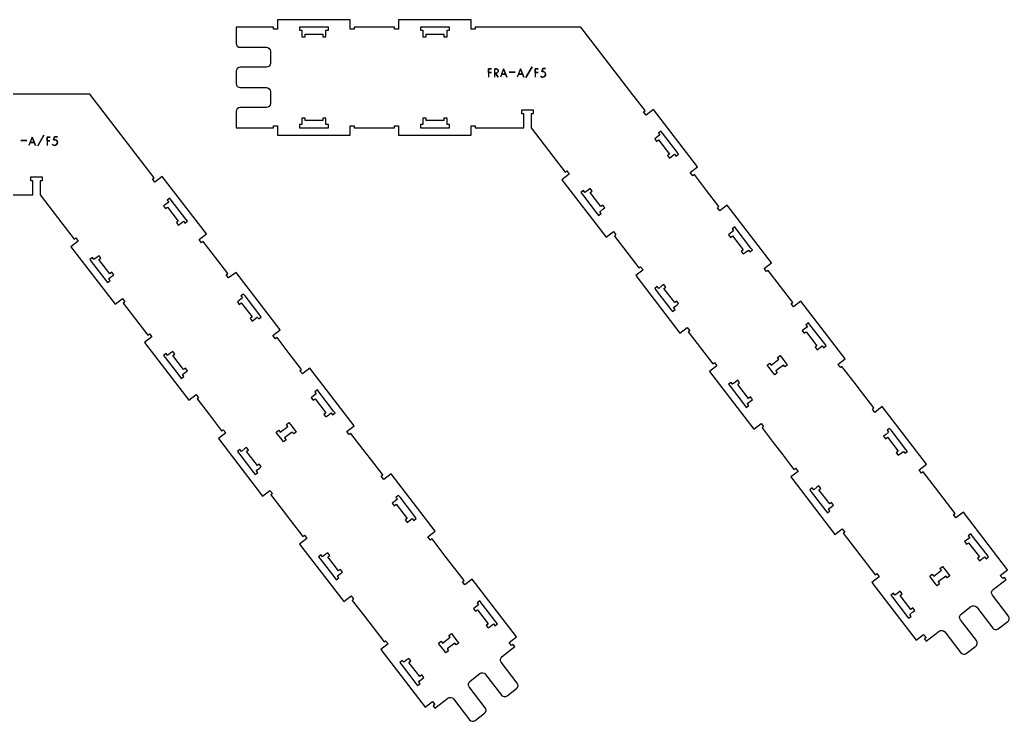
# Model space of a CAD drawing. Extents: x -8400 to 9125, y -4246 to 4193.
# Drawn here: x 6105 to 8557, y -3056 to -1317 of the extents above; entities that cross this region are included whole.
import ezdxf

# ---------------------------------------------------------------- set-up
doc = ezdxf.new("R2010")
doc.units = 0
for name, color, linetype in [('CUTS', 7, 'CONTINUOUS'), ('OUTLINES', 7, 'CONTINUOUS'), ('TAGS', 7, 'CONTINUOUS')]:
    doc.layers.add(name, color=color, linetype=linetype)

msp = doc.modelspace()

# ---------------------------------------------------------------- linework, layer by layer
at = {"layer": 'CUTS', "color": 4}
for points in [[(6803.5, -1335), (6797.5, -1335), (6797.5, -1343), (6803.5, -1343), (6803.5, -1353), (6803.5, -1359), (6811.5, -1359), (6811.5, -1353), (6855.5, -1353), (6855.5, -1359), (6863.5, -1359), (6863.5, -1353), (6863.5, -1343), (6869.5, -1343), (6869.5, -1335), (6863.5, -1335)], [(7103.5, -1335), (7097.5, -1335), (7097.5, -1343), (7103.5, -1343), (7103.5, -1353), (7103.5, -1359), (7111.5, -1359), (7111.5, -1353), (7155.5, -1353), (7155.5, -1359), (7163.5, -1359), (7163.5, -1353), (7163.5, -1343), (7169.5, -1343), (7169.5, -1335), (7163.5, -1335)], [(6863.5, -1585), (6869.5, -1585), (6869.5, -1577), (6863.5, -1577), (6863.5, -1567), (6863.5, -1561), (6855.5, -1561), (6855.5, -1567), (6811.5, -1567), (6811.5, -1561), (6803.5, -1561), (6803.5, -1567), (6803.5, -1577), (6797.5, -1577), (6797.5, -1585), (6803.5, -1585)], [(7163.5, -1585), (7169.5, -1585), (7169.5, -1577), (7163.5, -1577), (7163.5, -1567), (7163.5, -1561), (7155.5, -1561), (7155.5, -1567), (7111.5, -1567), (7111.5, -1561), (7103.5, -1561), (7103.5, -1567), (7103.5, -1577), (7097.5, -1577), (7097.5, -1585), (7103.5, -1585)], [(7697.2, -1597.8), (7693.6, -1593), (7687.3, -1597.9), (7690.9, -1602.6), (7683, -1608.7), (7678.2, -1612.4), (7683.1, -1618.7), (7687.9, -1615.1), (7714.7, -1650), (7709.9, -1653.6), (7714.8, -1660), (7719.6, -1656.3), (7727.5, -1650.2), (7731.1, -1655), (7737.5, -1650.1), (7733.8, -1645.3)], [(7535.7, -1797.8), (7539.3, -1802.5), (7545.7, -1797.6), (7542, -1792.9), (7549.9, -1786.8), (7554.7, -1783.1), (7549.8, -1776.8), (7545.1, -1780.4), (7518.2, -1745.6), (7523, -1741.9), (7518.1, -1735.6), (7513.4, -1739.2), (7505.4, -1745.3), (7501.8, -1740.6), (7495.4, -1745.4), (7499.1, -1750.2)], [(6479.9, -1764), (6476.3, -1759.3), (6469.9, -1764.2), (6473.6, -1768.9), (6465.7, -1775), (6460.9, -1778.7), (6465.8, -1785), (6470.5, -1781.4), (6497.4, -1816.2), (6492.6, -1819.9), (6497.5, -1826.2), (6502.2, -1822.6), (6510.2, -1816.5), (6513.8, -1821.2), (6520.2, -1816.4), (6516.5, -1811.6)], [(7880.2, -1835.6), (7876.5, -1830.8), (7870.2, -1835.7), (7873.8, -1840.4), (7865.9, -1846.5), (7861.1, -1850.2), (7866, -1856.5), (7870.8, -1852.9), (7897.6, -1887.7), (7892.8, -1891.4), (7897.7, -1897.7), (7902.5, -1894.1), (7910.4, -1888), (7914.1, -1892.7), (7920.4, -1887.9), (7916.7, -1883.1)], [(6318.4, -1964), (6322, -1968.8), (6328.4, -1963.9), (6324.7, -1959.1), (6332.6, -1953), (6337.4, -1949.4), (6332.5, -1943), (6327.8, -1946.7), (6300.9, -1911.8), (6305.7, -1908.2), (6300.8, -1901.8), (6296, -1905.5), (6288.1, -1911.6), (6284.5, -1906.8), (6278.1, -1911.7), (6281.8, -1916.5)], [(7718.6, -2035.5), (7722.2, -2040.3), (7728.6, -2035.4), (7724.9, -2030.7), (7732.9, -2024.6), (7737.6, -2020.9), (7732.7, -2014.6), (7728, -2018.2), (7701.1, -1983.4), (7705.9, -1979.7), (7701, -1973.4), (7696.3, -1977), (7688.3, -1983.1), (7684.7, -1978.4), (7678.3, -1983.2), (7682, -1988)], [(6662.8, -2001.8), (6659.2, -1997.1), (6652.8, -2001.9), (6656.5, -2006.7), (6648.6, -2012.8), (6643.8, -2016.5), (6648.7, -2022.8), (6653.5, -2019.1), (6680.3, -2054), (6675.5, -2057.7), (6680.4, -2064), (6685.2, -2060.4), (6693.1, -2054.3), (6696.7, -2059), (6703.1, -2054.1), (6699.4, -2049.4)], [(8063.1, -2073.3), (8059.4, -2068.6), (8053.1, -2073.5), (8056.7, -2078.2), (8048.8, -2084.3), (8044.1, -2088), (8048.9, -2094.3), (8053.7, -2090.7), (8080.5, -2125.5), (8075.8, -2129.2), (8080.6, -2135.5), (8085.4, -2131.9), (8093.3, -2125.8), (8097, -2130.5), (8103.3, -2125.7), (8099.7, -2120.9)], [(6501.3, -2201.8), (6504.9, -2206.6), (6511.3, -2201.7), (6507.6, -2196.9), (6515.5, -2190.8), (6520.3, -2187.2), (6515.4, -2180.8), (6510.7, -2184.5), (6483.8, -2149.6), (6488.6, -2146), (6483.7, -2139.6), (6479, -2143.3), (6471, -2149.4), (6467.4, -2144.6), (6461, -2149.5), (6464.7, -2154.3)], [(7989, -2149.3), (7992.6, -2154), (8003.6, -2168.3), (8007.3, -2173), (8000.9, -2177.9), (7997.3, -2173.1), (7978.3, -2187.8), (7981.9, -2192.5), (7975.6, -2197.4), (7971.9, -2192.7), (7960.9, -2178.4), (7957.3, -2173.7), (7963.6, -2168.8), (7967.3, -2173.5), (7986.3, -2158.9), (7982.7, -2154.1)], [(7901.5, -2273.3), (7905.2, -2278.1), (7911.5, -2273.2), (7907.8, -2268.5), (7915.8, -2262.4), (7920.5, -2258.7), (7915.6, -2252.4), (7910.9, -2256), (7884.1, -2221.1), (7888.8, -2217.5), (7883.9, -2211.1), (7879.2, -2214.8), (7871.3, -2220.9), (7867.6, -2216.1), (7861.3, -2221), (7864.9, -2225.8)], [(6845.8, -2239.6), (6842.1, -2234.9), (6835.8, -2239.7), (6839.4, -2244.5), (6831.5, -2250.6), (6826.7, -2254.2), (6831.6, -2260.6), (6836.4, -2256.9), (6863.2, -2291.8), (6858.4, -2295.5), (6863.3, -2301.8), (6868.1, -2298.1), (6876, -2292), (6879.7, -2296.8), (6886, -2291.9), (6882.3, -2287.2)], [(6771.7, -2315.5), (6775.3, -2320.3), (6786.3, -2334.5), (6790, -2339.3), (6783.6, -2344.2), (6780, -2339.4), (6760.9, -2354), (6764.6, -2358.8), (6758.3, -2363.7), (6754.6, -2358.9), (6743.6, -2344.7), (6740, -2339.9), (6746.3, -2335), (6750, -2339.8), (6769, -2325.2), (6765.3, -2320.4)], [(8264.3, -2334.9), (8260.6, -2330.2), (8254.3, -2335), (8257.9, -2339.8), (8250, -2345.9), (8245.3, -2349.5), (8250.1, -2355.9), (8254.9, -2352.2), (8281.7, -2387.1), (8277, -2390.8), (8281.8, -2397.1), (8286.6, -2393.4), (8294.5, -2387.3), (8298.2, -2392.1), (8304.5, -2387.2), (8300.9, -2382.5)], [(6684.2, -2439.6), (6687.8, -2444.4), (6694.2, -2439.5), (6690.5, -2434.7), (6698.5, -2428.6), (6703.2, -2425), (6698.3, -2418.6), (6693.6, -2422.3), (6666.7, -2387.4), (6671.5, -2383.7), (6666.6, -2377.4), (6661.9, -2381.1), (6653.9, -2387.2), (6650.3, -2382.4), (6643.9, -2387.3), (6647.6, -2392)], [(8102.7, -2534.9), (8106.4, -2539.7), (8112.7, -2534.8), (8109, -2530), (8117, -2523.9), (8121.7, -2520.3), (8116.8, -2513.9), (8112.1, -2517.6), (8085.3, -2482.7), (8090, -2479), (8085.1, -2472.7), (8080.4, -2476.4), (8072.5, -2482.5), (8068.8, -2477.7), (8062.5, -2482.6), (8066.1, -2487.3)], [(7047, -2501.2), (7043.3, -2496.4), (7037, -2501.3), (7040.6, -2506.1), (7032.7, -2512.2), (7027.9, -2515.8), (7032.8, -2522.2), (7037.6, -2518.5), (7064.4, -2553.4), (7059.6, -2557), (7064.5, -2563.4), (7069.3, -2559.7), (7077.2, -2553.6), (7080.9, -2558.4), (7087.2, -2553.5), (7083.5, -2548.7)], [(8465.5, -2596.5), (8461.9, -2591.8), (8455.5, -2596.7), (8459.2, -2601.4), (8451.3, -2607.5), (8446.5, -2611.2), (8451.4, -2617.5), (8456.1, -2613.9), (8483, -2648.7), (8478.2, -2652.4), (8483.1, -2658.7), (8487.8, -2655.1), (8495.8, -2649), (8499.4, -2653.7), (8505.8, -2648.9), (8502.1, -2644.1)], [(6885.4, -2701.2), (6889, -2705.9), (6895.4, -2701), (6891.7, -2696.3), (6899.7, -2690.2), (6904.4, -2686.5), (6899.5, -2680.2), (6894.8, -2683.8), (6867.9, -2649), (6872.7, -2645.3), (6867.8, -2639), (6863.1, -2642.6), (6855.1, -2648.7), (6851.5, -2644), (6845.1, -2648.8), (6848.8, -2653.6)], [(8391.5, -2672.5), (8395.2, -2677.3), (8406.1, -2691.5), (8409.8, -2696.3), (8403.5, -2701.2), (8399.8, -2696.4), (8380.8, -2711.1), (8384.4, -2715.8), (8378.1, -2720.7), (8374.4, -2715.9), (8363.5, -2701.7), (8359.8, -2696.9), (8366.2, -2692.1), (8369.8, -2696.8), (8388.8, -2682.2), (8385.2, -2677.4)], [(8304, -2796.5), (8307.6, -2801.3), (8314, -2796.4), (8310.3, -2791.7), (8318.2, -2785.6), (8323, -2781.9), (8318.1, -2775.6), (8313.4, -2779.2), (8286.5, -2744.3), (8291.3, -2740.7), (8286.4, -2734.3), (8281.6, -2738), (8273.7, -2744.1), (8270.1, -2739.3), (8263.7, -2744.2), (8267.4, -2749)], [(7248.2, -2762.8), (7244.6, -2758.1), (7238.2, -2762.9), (7241.9, -2767.7), (7234, -2773.8), (7229.2, -2777.4), (7234.1, -2783.8), (7238.8, -2780.1), (7265.7, -2815), (7260.9, -2818.7), (7265.8, -2825), (7270.5, -2821.3), (7278.5, -2815.3), (7282.1, -2820), (7288.5, -2815.1), (7284.8, -2810.4)], [(7174.2, -2838.8), (7177.9, -2843.5), (7188.8, -2857.8), (7192.5, -2862.6), (7186.1, -2867.4), (7182.5, -2862.7), (7163.5, -2877.3), (7167.1, -2882.1), (7160.8, -2887), (7157.1, -2882.2), (7146.1, -2867.9), (7142.5, -2863.2), (7148.8, -2858.3), (7152.5, -2863.1), (7171.5, -2848.4), (7167.9, -2843.7)], [(7086.6, -2962.8), (7090.3, -2967.6), (7096.6, -2962.7), (7093, -2957.9), (7100.9, -2951.8), (7105.7, -2948.2), (7100.8, -2941.8), (7096, -2945.5), (7069.2, -2910.6), (7074, -2907), (7069.1, -2900.6), (7064.3, -2904.3), (7056.4, -2910.4), (7052.7, -2905.6), (7046.4, -2910.5), (7050.1, -2915.2)]]:
    msp.add_lwpolyline(points, close=True, dxfattribs=at)
at = {"layer": 'OUTLINES', "color": 5}
msp.add_lwpolyline([(7233.5, -1580), (7233.5, -1585), (7283.5, -1585), (7354, -1585), (7354, -1550), (7349, -1550), (7349, -1540), (7377, -1540), (7377, -1550), (7372, -1550), (7372, -1585), (7425.9, -1655.1), (7456.4, -1694.7), (7460.4, -1691.7), (7466.5, -1699.6), (7448.2, -1713.6), (7558, -1856.3), (7576.2, -1842.3), (7582.3, -1850.2), (7578.4, -1853.2), (7608.8, -1892.9), (7639.3, -1932.5), (7643.3, -1929.5), (7649.4, -1937.4), (7631.2, -1951.4), (7740.9, -2094.1), (7759.1, -2080.1), (7765.2, -2088), (7761.3, -2091), (7791.8, -2130.7), (7822.2, -2170.3), (7826.2, -2167.2), (7832.3, -2175.2), (7814.1, -2189.2), (7923.8, -2331.9), (7942, -2317.8), (7948.1, -2325.8), (7944.2, -2328.8), (7974.7, -2368.4), (7993, -2392.3), (8023.5, -2431.9), (8027.5, -2428.9), (8033.6, -2436.8), (8015.3, -2450.8), (8125.1, -2593.5), (8143.3, -2579.5), (8149.4, -2587.4), (8145.4, -2590.5), (8175.9, -2630.1), (8224.8, -2693.6), (8228.7, -2690.5), (8234.8, -2698.4), (8216.6, -2712.5), (8326.3, -2855.1), (8344.6, -2841.1), (8350.7, -2849), (8346.7, -2852.1), (8351, -2857.6), (8382.9, -2833.1), (8386.3, -2831.4), (8390.4, -2831.1), (8394.4, -2832.4), (8397.2, -2835), (8436.9, -2886.5), (8439.6, -2888.9), (8443.3, -2890.2), (8447.3, -2889.9), (8450.5, -2888.3), (8473.9, -2870.3), (8476.4, -2867.6), (8477.7, -2863.8), (8477.4, -2859.9), (8475.7, -2856.6), (8436.1, -2805.1), (8434.4, -2801.7), (8434, -2797.5), (8435.4, -2793.6), (8438, -2790.7), (8462.1, -2772.1), (8465.6, -2770.4), (8469.7, -2770.1), (8473.6, -2771.4), (8476.5, -2774), (8516.1, -2825.5), (8518.9, -2827.9), (8522.6, -2829.2), (8526.5, -2828.9), (8529.8, -2827.3), (8553.2, -2809.3), (8555.6, -2806.6), (8556.9, -2802.8), (8556.6, -2798.9), (8555, -2795.6), (8515.3, -2744.1), (8513.6, -2740.7), (8513.3, -2736.5), (8514.7, -2732.6), (8517.2, -2729.7), (8549.1, -2705.2), (8544.9, -2699.7), (8540.9, -2702.7), (8534.8, -2694.8), (8553, -2680.8), (8443.3, -2538.1), (8425, -2552.1), (8418.9, -2544.2), (8422.9, -2541.1), (8374.1, -2477.7), (8343.6, -2438), (8339.6, -2441.1), (8333.5, -2433.1), (8351.8, -2419.1), (8242, -2276.4), (8223.8, -2290.5), (8217.7, -2282.5), (8221.7, -2279.5), (8191.2, -2239.9), (8172.8, -2216), (8142.3, -2176.4), (8138.4, -2179.4), (8132.3, -2171.5), (8150.5, -2157.5), (8040.8, -2014.8), (8022.5, -2028.8), (8016.4, -2020.9), (8020.4, -2017.9), (7989.9, -1978.2), (7959.4, -1938.6), (7955.5, -1941.6), (7949.4, -1933.7), (7967.6, -1919.7), (7857.8, -1777), (7839.6, -1791), (7833.5, -1783.1), (7837.5, -1780.1), (7807, -1740.4), (7776.5, -1700.8), (7772.5, -1703.9), (7766.5, -1695.9), (7784.7, -1681.9), (7674.9, -1539.2), (7656.7, -1553.3), (7650.6, -1545.3), (7654.6, -1542.3), (7624.1, -1502.7), (7495.1, -1335), (7283.5, -1335), (7233.5, -1335), (7233.5, -1340), (7223.5, -1340), (7223.5, -1317), (7043.5, -1317), (7043.5, -1340), (7033.5, -1340), (7033.5, -1335), (6983.5, -1335), (6933.5, -1335), (6933.5, -1340), (6923.5, -1340), (6923.5, -1317), (6743.5, -1317), (6743.5, -1340), (6733.6, -1340), (6733.6, -1335), (6640.8, -1335), (6640.8, -1375.2), (6641.5, -1378.9), (6643.7, -1382.3), (6647.1, -1384.5), (6650.8, -1385.2), (6715.8, -1385.2), (6719.5, -1385.9), (6722.9, -1388.2), (6725.1, -1391.5), (6725.8, -1395.2), (6725.8, -1424.7), (6725.1, -1428.4), (6722.9, -1431.8), (6719.5, -1434), (6715.8, -1434.7), (6650.8, -1434.7), (6647.1, -1435.4), (6643.7, -1437.7), (6641.5, -1441), (6640.8, -1444.7), (6640.8, -1475.2), (6641.5, -1478.9), (6643.7, -1482.3), (6647.1, -1484.5), (6650.8, -1485.2), (6715.8, -1485.2), (6719.5, -1485.9), (6722.9, -1488.2), (6725.1, -1491.5), (6725.8, -1495.2), (6725.8, -1524.7), (6725.1, -1528.4), (6722.9, -1531.8), (6719.5, -1534), (6715.8, -1534.7), (6650.8, -1534.7), (6647.1, -1535.4), (6643.7, -1537.7), (6641.5, -1541), (6640.8, -1544.7), (6640.8, -1585), (6733.6, -1585), (6733.6, -1580), (6743.5, -1580), (6743.5, -1603), (6923.5, -1603), (6923.5, -1580), (6933.5, -1580), (6933.5, -1585), (6983.5, -1585), (7033.5, -1585), (7033.5, -1580), (7043.5, -1580), (7043.5, -1603), (7223.5, -1603), (7223.5, -1580)], close=True, dxfattribs=at)
msp.add_lwpolyline([(6066.2, -1751.2), (6136.7, -1751.2), (6136.7, -1716.2), (6131.7, -1716.2), (6131.7, -1706.2), (6159.7, -1706.2), (6159.7, -1716.2), (6154.7, -1716.2), (6154.7, -1751.2), (6208.6, -1821.4), (6239.1, -1861), (6243.1, -1857.9), (6249.2, -1865.9), (6230.9, -1879.9), (6340.7, -2022.6), (6358.9, -2008.5), (6365, -2016.5), (6361, -2019.5), (6391.5, -2059.1), (6422, -2098.8), (6426, -2095.7), (6432.1, -2103.6), (6413.8, -2117.7), (6523.6, -2260.3), (6541.8, -2246.3), (6547.9, -2254.2), (6544, -2257.3), (6574.4, -2296.9), (6604.9, -2336.6), (6608.9, -2333.5), (6615, -2341.4), (6596.8, -2355.5), (6706.5, -2498.1), (6724.7, -2484.1), (6730.8, -2492), (6726.9, -2495.1), (6757.3, -2534.7), (6775.7, -2558.6), (6806.2, -2598.2), (6810.1, -2595.1), (6816.2, -2603.1), (6798, -2617.1), (6907.8, -2759.8), (6926, -2745.7), (6932.1, -2753.7), (6928.1, -2756.7), (6958.6, -2796.3), (7007.4, -2859.8), (7011.4, -2856.8), (7017.5, -2864.7), (6999.3, -2878.7), (7109, -3021.4), (7127.2, -3007.4), (7133.3, -3015.3), (7129.4, -3018.4), (7133.7, -3023.9), (7165.6, -2999.4), (7169, -2997.6), (7173.1, -2997.3), (7177.1, -2998.7), (7179.9, -3001.2), (7219.6, -3052.8), (7222.3, -3055.2), (7226, -3056.5), (7230, -3056.2), (7233.2, -3054.5), (7256.6, -3036.6), (7259, -3033.8), (7260.3, -3030.1), (7260, -3026.1), (7258.4, -3022.9), (7218.8, -2971.4), (7217, -2967.9), (7216.7, -2963.8), (7218.1, -2959.9), (7220.6, -2957), (7244.8, -2938.4), (7248.2, -2936.7), (7252.4, -2936.4), (7256.3, -2937.7), (7259.2, -2940.3), (7298.8, -2991.8), (7301.6, -2994.2), (7305.3, -2995.5), (7309.2, -2995.2), (7312.5, -2993.6), (7335.9, -2975.6), (7338.3, -2972.9), (7339.6, -2969.1), (7339.3, -2965.2), (7337.7, -2961.9), (7298, -2910.4), (7296.3, -2907), (7296, -2902.8), (7297.4, -2898.9), (7299.9, -2896), (7331.8, -2871.5), (7327.5, -2865.9), (7323.6, -2869), (7317.5, -2861.1), (7335.7, -2847), (7226, -2704.4), (7207.7, -2718.4), (7201.6, -2710.5), (7205.6, -2707.4), (7156.8, -2643.9), (7126.3, -2604.3), (7122.3, -2607.3), (7116.2, -2599.4), (7134.4, -2585.4), (7024.7, -2442.7), (7006.5, -2456.7), (7000.4, -2448.8), (7004.3, -2445.8), (6973.9, -2406.1), (6955.5, -2382.3), (6925, -2342.7), (6921.1, -2345.7), (6915, -2337.8), (6933.2, -2323.8), (6823.4, -2181.1), (6805.2, -2195.1), (6799.1, -2187.2), (6803.1, -2184.1), (6772.6, -2144.5), (6742.1, -2104.9), (6738.1, -2107.9), (6732, -2100), (6750.3, -2086), (6640.5, -1943.3), (6622.3, -1957.3), (6616.2, -1949.4), (6620.2, -1946.3), (6589.7, -1906.7), (6559.2, -1867.1), (6555.2, -1870.1), (6549.1, -1862.2), (6567.4, -1848.2), (6457.6, -1705.5), (6439.4, -1719.5), (6433.3, -1711.6), (6437.3, -1708.6), (6406.8, -1668.9), (6277.8, -1501.2), (6066.2, -1501.2)], dxfattribs=at)
at = {"layer": 'TAGS', "color": 2}
for points in [[(7266.5, -1447.9), (7273.7, -1447.9), (7266.5, -1447.9), (7266.5, -1438.7), (7274.1, -1438.7), (7266.5, -1438.7), (7266.5, -1459.3)], [(7281.8, -1459.3), (7281.8, -1438.7), (7285.4, -1438.7), (7287.3, -1439), (7288.9, -1439.9), (7290, -1441.5), (7290.4, -1443.8), (7289.9, -1446.2), (7288.5, -1447.8), (7286.8, -1448.8), (7285.4, -1449.2), (7281.8, -1449.2), (7285.4, -1449.2), (7286.8, -1448.8), (7288.5, -1447.8), (7289.9, -1446.2), (7290.4, -1443.8), (7290, -1441.5), (7288.9, -1439.9), (7287.3, -1439), (7285.4, -1438.7), (7281.8, -1438.7)], [(7303.8, -1438.7), (7311.9, -1459.3), (7303.8, -1438.7), (7295.8, -1459.3)], [(7345.5, -1438.7), (7353.6, -1459.3), (7345.5, -1438.7), (7337.5, -1459.3)], [(7382.2, -1447.9), (7389.4, -1447.9), (7382.2, -1447.9), (7382.2, -1438.7), (7389.7, -1438.7), (7382.2, -1438.7), (7382.2, -1459.3)], [(7395.1, -1456.5), (7395.7, -1457.2), (7396.8, -1458.1), (7398.6, -1458.9), (7400.9, -1459.3), (7403.5, -1458.7), (7405.7, -1457), (7407.2, -1454.6), (7407.8, -1451.6), (7407.1, -1448.8), (7405.5, -1446.8), (7403.5, -1445.6), (7401.6, -1445.2), (7400.5, -1445.2), (7399.4, -1445.4), (7398.1, -1445.8), (7400.9, -1438.2), (7408, -1438.2), (7400.9, -1438.2), (7398.1, -1445.8), (7399.4, -1445.4), (7400.5, -1445.2), (7401.6, -1445.2), (7403.5, -1445.6), (7405.5, -1446.8), (7407.1, -1448.8), (7407.8, -1451.6), (7407.2, -1454.6), (7405.7, -1457), (7403.5, -1458.7), (7400.9, -1459.3), (7398.6, -1458.9), (7396.8, -1458.1), (7395.7, -1457.2)], [(6135.4, -1607.9), (6143.4, -1628.4), (6135.4, -1607.9), (6127.4, -1628.4)], [(6172.1, -1617), (6179.3, -1617), (6172.1, -1617), (6172.1, -1607.9), (6179.6, -1607.9), (6172.1, -1607.9), (6172.1, -1628.4)], [(6184.9, -1625.7), (6185.6, -1626.3), (6186.7, -1627.2), (6188.5, -1628), (6190.8, -1628.4), (6193.4, -1627.8), (6195.6, -1626.2), (6197.1, -1623.7), (6197.7, -1620.7), (6197, -1618), (6195.4, -1615.9), (6193.4, -1614.7), (6191.5, -1614.3), (6190.4, -1614.3), (6189.3, -1614.5), (6188, -1615), (6190.8, -1607.3), (6197.9, -1607.3), (6190.8, -1607.3), (6188, -1615), (6189.3, -1614.5), (6190.4, -1614.3), (6191.5, -1614.3), (6193.4, -1614.7), (6195.4, -1615.9), (6197, -1618), (6197.7, -1620.7), (6197.1, -1623.7), (6195.6, -1626.2), (6193.4, -1627.8), (6190.8, -1628.4), (6188.5, -1628), (6186.7, -1627.2), (6185.6, -1626.3)]]:
    msp.add_lwpolyline(points, dxfattribs=at)
for points in [[(7374.4, -1434), (7359.2, -1460.5)], [(7290.5, -1459.3), (7283.9, -1449.2)], [(7309, -1451.9), (7298.6, -1451.9)], [(7332.2, -1447), (7317.6, -1447)], [(7350.7, -1451.9), (7340.3, -1451.9)], [(6122.1, -1616.1), (6107.4, -1616.1)], [(6164.3, -1603.2), (6149.1, -1629.6)], [(6140.6, -1621.1), (6130.2, -1621.1)]]:
    msp.add_lwpolyline(points, close=True, dxfattribs=at)

doc.saveas('drawing.dxf')
